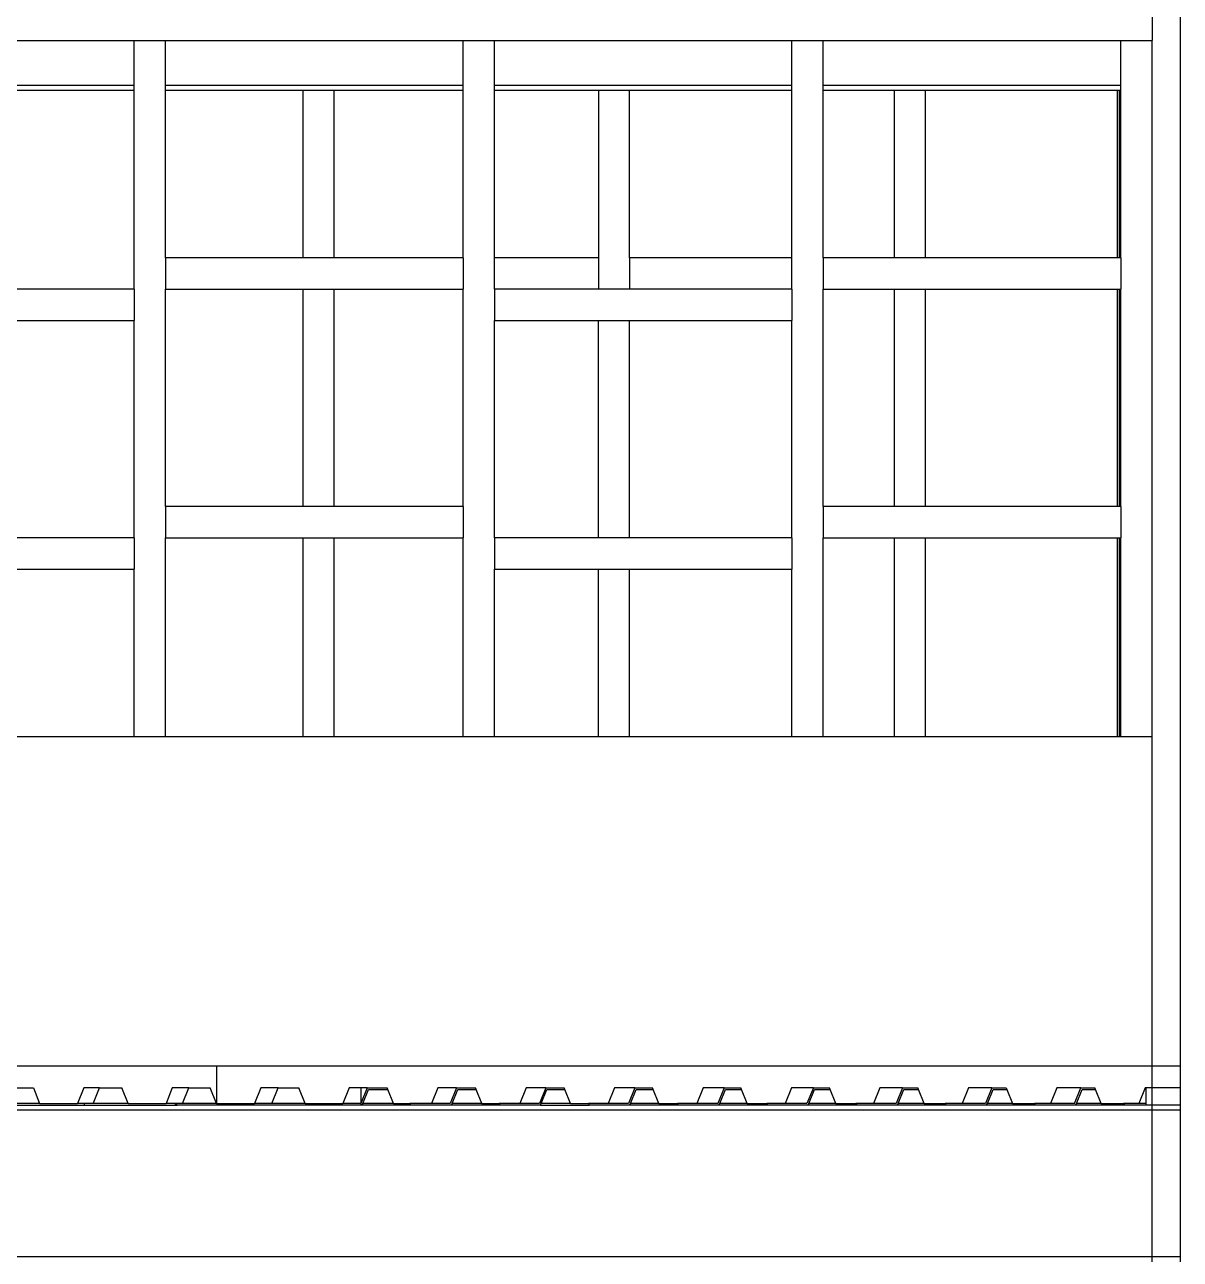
# Model space of a CAD drawing. Extents: x -60 to 60, y -13 to 16.
# Drawn here: x 13.756 to 17.446, y 5.349 to 9.291 of the extents above; entities that cross this region are included whole.
import ezdxf

# ---------------------------------------------------------------- set-up
doc = ezdxf.new("R2010")
doc.units = 0
doc.layers.get('0').update_dxf_attribs({"linetype": 'CONTINUOUS'})

msp = doc.modelspace()

# ---------------------------------------------------------------- linework, layer by layer
for p, q in [((17.4464, 11.905), (17.4464, 5.9664)), ((17.3564, 9.3407), (17.3564, 9.2407)), ((13.1564, 9.2407), (14.1064, 9.2407)), ((14.1064, 9.2407), (14.2064, 9.2407)), ((14.1064, 9.0967), (14.1064, 9.2407)), ((14.2064, 9.2407), (15.1564, 9.2407)), ((14.2064, 9.0967), (14.2064, 9.2407)), ((15.1564, 9.2407), (15.2564, 9.2407)), ((15.1564, 9.0967), (15.1564, 9.2407)), ((15.2564, 9.2407), (16.2064, 9.2407)), ((15.2564, 9.0967), (15.2564, 9.2407)), ((16.2064, 9.2407), (16.3064, 9.2407)), ((16.2064, 9.0967), (16.2064, 9.2407)), ((16.3064, 9.2407), (17.2564, 9.2407)), ((16.3064, 9.0967), (16.3064, 9.2407)), ((17.2564, 9.2407), (17.3564, 9.2407)), ((17.2564, 9.0967), (17.2564, 9.2407)), ((17.3564, 7.0164), (17.3564, 9.2407)), ((14.1064, 9.0967), (13.1564, 9.0967)), ((14.1064, 9.0807), (13.503, 9.0807)), ((14.1064, 9.0807), (14.1064, 9.0967)), ((14.1064, 8.4464), (14.1064, 9.0807)), ((15.1564, 9.0967), (14.2064, 9.0967)), ((14.2064, 9.0807), (14.2064, 9.0967)), ((14.2064, 8.5464), (14.2064, 9.0807)), ((14.6452, 9.0807), (14.2064, 9.0807)), ((14.6452, 8.5464), (14.6452, 9.0807)), ((14.7445, 9.0807), (14.6452, 9.0807)), ((14.7445, 8.5464), (14.7445, 9.0807)), ((15.1564, 9.0807), (14.7445, 9.0807)), ((15.1564, 9.0807), (15.1564, 9.0967)), ((15.1564, 8.5464), (15.1564, 9.0807)), ((16.2064, 9.0967), (15.2564, 9.0967)), ((15.2564, 9.0807), (15.2564, 9.0967)), ((15.2564, 8.5464), (15.2564, 9.0807)), ((15.5888, 9.0807), (15.2564, 9.0807)), ((15.5888, 9.0807), (15.5888, 8.5464)), ((15.6881, 9.0807), (15.5888, 9.0807)), ((15.6881, 8.5464), (15.6881, 9.0807)), ((16.2064, 9.0807), (15.6881, 9.0807)), ((16.2064, 9.0807), (16.2064, 9.0967)), ((16.2064, 8.5464), (16.2064, 9.0807)), ((17.2564, 9.0967), (16.3064, 9.0967)), ((16.3064, 9.0807), (16.3064, 9.0967)), ((16.3064, 8.5464), (16.3064, 9.0807)), ((16.5324, 9.0807), (16.3064, 9.0807)), ((16.5324, 9.0807), (16.5324, 8.5464)), ((16.6317, 9.0807), (16.5324, 9.0807)), ((16.6317, 9.0807), (16.6317, 8.5464)), ((17.2463, 9.0807), (16.6317, 9.0807)), ((17.2463, 8.5464), (17.2463, 9.0807)), ((17.2525, 9.0807), (17.2463, 9.0807)), ((17.2525, 8.5464), (17.2525, 9.0807)), ((17.2564, 9.0807), (17.2525, 9.0807)), ((17.2564, 9.0807), (17.2564, 9.0967)), ((17.2564, 8.5464), (17.2564, 9.0807)), ((14.2064, 8.5464), (14.2064, 8.4464)), ((14.6452, 8.5464), (14.2064, 8.5464)), ((14.7445, 8.5464), (14.6452, 8.5464)), ((15.1564, 8.5464), (14.7445, 8.5464)), ((15.1564, 8.5464), (15.1564, 8.4464)), ((15.5888, 8.5464), (15.2564, 8.5464)), ((15.2564, 8.4464), (15.2564, 8.5464)), ((15.5888, 8.5464), (15.5888, 8.4464)), ((16.2064, 8.5464), (15.6881, 8.5464)), ((15.6881, 8.5464), (15.6881, 8.4464)), ((16.2064, 8.4464), (16.2064, 8.5464)), ((16.5324, 8.5464), (16.3064, 8.5464)), ((16.3064, 8.5464), (16.3064, 8.4464)), ((16.6317, 8.5464), (16.5324, 8.5464)), ((17.2463, 8.5464), (16.6317, 8.5464)), ((17.2525, 8.5464), (17.2463, 8.5464)), ((17.2564, 8.5464), (17.2525, 8.5464)), ((17.2564, 8.5464), (17.2564, 8.4464)), ((14.1064, 8.4464), (13.503, 8.4464)), ((14.1064, 8.4464), (14.1064, 8.3464)), ((14.2064, 7.7521), (14.2064, 8.4464)), ((14.2064, 8.4464), (14.6452, 8.4464)), ((14.6452, 7.7521), (14.6452, 8.4464)), ((14.6452, 8.4464), (14.7445, 8.4464)), ((14.7445, 7.7521), (14.7445, 8.4464)), ((14.7445, 8.4464), (15.1564, 8.4464)), ((15.1564, 7.7521), (15.1564, 8.4464)), ((15.5888, 8.4464), (15.2564, 8.4464)), ((15.2564, 8.4464), (15.2564, 8.3464)), ((15.6881, 8.4464), (15.5888, 8.4464)), ((16.2064, 8.4464), (15.6881, 8.4464)), ((16.2064, 8.4464), (16.2064, 8.3464)), ((16.3064, 7.7521), (16.3064, 8.4464)), ((16.3064, 8.4464), (16.5324, 8.4464)), ((16.5324, 8.4464), (16.5324, 7.7521)), ((16.5324, 8.4464), (16.6317, 8.4464)), ((16.6317, 8.4464), (16.6317, 7.7521)), ((16.6317, 8.4464), (17.2463, 8.4464)), ((17.2463, 7.7521), (17.2463, 8.4464)), ((17.2463, 8.4464), (17.2525, 8.4464)), ((17.2525, 7.7521), (17.2525, 8.4464)), ((17.2525, 8.4464), (17.2564, 8.4464)), ((17.2564, 7.7521), (17.2564, 8.4464)), ((13.503, 8.3464), (14.1064, 8.3464)), ((14.1064, 7.6521), (14.1064, 8.3464)), ((15.2564, 7.6521), (15.2564, 8.3464)), ((15.2564, 8.3464), (15.5888, 8.3464)), ((15.5888, 7.6521), (15.5888, 8.3464)), ((15.5888, 8.3464), (15.6881, 8.3464)), ((15.6881, 7.6521), (15.6881, 8.3464)), ((15.6881, 8.3464), (16.2064, 8.3464)), ((16.2064, 7.6521), (16.2064, 8.3464)), ((14.2064, 7.7521), (14.2064, 7.6521)), ((14.6452, 7.7521), (14.2064, 7.7521)), ((14.7445, 7.7521), (14.6452, 7.7521)), ((15.1564, 7.7521), (14.7445, 7.7521)), ((15.1564, 7.7521), (15.1564, 7.6521)), ((16.3064, 7.7521), (16.3064, 7.6521)), ((16.5324, 7.7521), (16.3064, 7.7521)), ((16.6317, 7.7521), (16.5324, 7.7521)), ((17.2463, 7.7521), (16.6317, 7.7521)), ((17.2525, 7.7521), (17.2463, 7.7521)), ((17.2564, 7.7521), (17.2525, 7.7521)), ((17.2564, 7.7521), (17.2564, 7.6521)), ((14.1064, 7.6521), (13.503, 7.6521)), ((14.1064, 7.6521), (14.1064, 7.5521)), ((14.2064, 7.0164), (14.2064, 7.6521)), ((14.2064, 7.6521), (14.6452, 7.6521)), ((14.6452, 7.0164), (14.6452, 7.6521)), ((14.6452, 7.6521), (14.7445, 7.6521)), ((14.7445, 7.0164), (14.7445, 7.6521)), ((14.7445, 7.6521), (15.1564, 7.6521)), ((15.1564, 7.0164), (15.1564, 7.6521)), ((15.2564, 7.6521), (15.2564, 7.5521)), ((15.5888, 7.6521), (15.2564, 7.6521)), ((15.6881, 7.6521), (15.5888, 7.6521)), ((16.2064, 7.6521), (15.6881, 7.6521)), ((16.2064, 7.6521), (16.2064, 7.5521)), ((16.3064, 7.0164), (16.3064, 7.6521)), ((16.3064, 7.6521), (16.5324, 7.6521)), ((16.5324, 7.6521), (16.5324, 7.0164)), ((16.5324, 7.6521), (16.6317, 7.6521)), ((16.6317, 7.6521), (16.6317, 7.0164)), ((16.6317, 7.6521), (17.2463, 7.6521)), ((17.2463, 7.0164), (17.2463, 7.6521)), ((17.2463, 7.6521), (17.2525, 7.6521)), ((17.2525, 7.0164), (17.2525, 7.6521)), ((17.2525, 7.6521), (17.2564, 7.6521)), ((17.2564, 7.0164), (17.2564, 7.6521)), ((13.503, 7.5521), (14.1064, 7.5521)), ((14.1064, 7.0164), (14.1064, 7.5521)), ((15.2564, 7.0164), (15.2564, 7.5521)), ((15.2564, 7.5521), (15.5888, 7.5521)), ((15.5888, 7.0164), (15.5888, 7.5521)), ((15.5888, 7.5521), (15.6881, 7.5521)), ((15.6881, 7.0164), (15.6881, 7.5521)), ((15.6881, 7.5521), (16.2064, 7.5521)), ((16.2064, 7.0164), (16.2064, 7.5521)), ((14.1064, 7.0164), (13.503, 7.0164)), ((14.2064, 7.0164), (14.1064, 7.0164)), ((14.6452, 7.0164), (14.2064, 7.0164)), ((14.7445, 7.0164), (14.6452, 7.0164)), ((15.1564, 7.0164), (14.7445, 7.0164)), ((15.2564, 7.0164), (15.1564, 7.0164)), ((15.5888, 7.0164), (15.2564, 7.0164)), ((15.6881, 7.0164), (15.5888, 7.0164)), ((16.2064, 7.0164), (15.6881, 7.0164)), ((16.3064, 7.0164), (16.2064, 7.0164)), ((16.5324, 7.0164), (16.3064, 7.0164)), ((16.6317, 7.0164), (16.5324, 7.0164)), ((17.2463, 7.0164), (16.6317, 7.0164)), ((17.2525, 7.0164), (17.2463, 7.0164)), ((17.2564, 7.0164), (17.2525, 7.0164)), ((17.3564, 7.0164), (17.2564, 7.0164)), ((17.3564, 5.9664), (17.3564, 7.0164)), ((11.2625, 5.9664), (14.3691, 5.9664)), ((14.3691, 5.9664), (14.3691, 5.8464)), ((14.3691, 5.9664), (17.3564, 5.9664)), ((17.3564, 5.9664), (17.4464, 5.9664)), ((17.3564, 5.8964), (17.3564, 5.9664)), ((17.4464, 5.9664), (17.4464, 5.8964)), ((13.7109, 5.8964), (13.7841, 5.8964)), ((13.7841, 5.8964), (13.8042, 5.8464)), ((13.9454, 5.8964), (13.9253, 5.8464)), ((13.9957, 5.8964), (13.9454, 5.8964)), ((13.976, 5.8478), (13.9957, 5.8964)), ((13.9957, 5.8964), (14.0665, 5.8964)), ((14.0866, 5.8464), (14.0665, 5.8964)), ((14.2278, 5.8964), (14.2077, 5.8464)), ((14.2806, 5.8964), (14.2278, 5.8964)), ((14.2603, 5.8464), (14.2806, 5.8964)), ((14.2806, 5.8964), (14.3489, 5.8964)), ((14.3691, 5.8464), (14.3489, 5.8964)), ((14.5103, 5.8964), (14.4901, 5.8464)), ((14.5655, 5.8964), (14.5103, 5.8964)), ((14.5451, 5.8464), (14.5655, 5.8964)), ((14.5655, 5.8964), (14.6313, 5.8964)), ((14.6515, 5.8464), (14.6313, 5.8964)), ((14.7927, 5.8964), (14.7725, 5.8464)), ((14.83, 5.8964), (14.7927, 5.8964)), ((14.83, 5.8964), (14.83, 5.8464)), ((14.8503, 5.8964), (14.83, 5.8464)), ((14.8503, 5.8964), (14.83, 5.8964)), ((14.83, 5.8964), (14.83, 5.8464)), ((14.8362, 5.8464), (14.8543, 5.8907)), ((14.8503, 5.8964), (14.9137, 5.8964)), ((14.8543, 5.8907), (14.916, 5.8907)), ((14.916, 5.8907), (14.9137, 5.8964)), ((14.9339, 5.8464), (14.916, 5.8907)), ((15.0751, 5.8964), (15.0549, 5.8464)), ((15.1352, 5.8964), (15.0751, 5.8964)), ((15.1352, 5.8964), (15.1148, 5.8464)), ((15.1211, 5.8464), (15.1391, 5.8907)), ((15.1352, 5.8964), (15.1961, 5.8964)), ((15.1391, 5.8907), (15.1984, 5.8907)), ((15.1984, 5.8907), (15.1961, 5.8964)), ((15.2163, 5.8464), (15.1984, 5.8907)), ((15.3575, 5.8964), (15.3373, 5.8464)), ((15.42, 5.8964), (15.3575, 5.8964)), ((15.42, 5.8964), (15.3997, 5.8464)), ((15.406, 5.8464), (15.424, 5.8907)), ((15.42, 5.8964), (15.4785, 5.8964)), ((15.424, 5.8907), (15.4808, 5.8907)), ((15.4808, 5.8907), (15.4785, 5.8964)), ((15.4987, 5.8464), (15.4808, 5.8907)), ((15.6399, 5.8964), (15.6197, 5.8464)), ((15.7049, 5.8964), (15.6399, 5.8964)), ((15.7049, 5.8964), (15.6845, 5.8464)), ((15.6908, 5.8464), (15.7088, 5.8907)), ((15.7049, 5.8964), (15.761, 5.8964)), ((15.7088, 5.8907), (15.7633, 5.8907)), ((15.7633, 5.8907), (15.761, 5.8964)), ((15.7811, 5.8464), (15.7633, 5.8907)), ((15.9223, 5.8964), (15.9022, 5.8464)), ((15.9897, 5.8964), (15.9223, 5.8964)), ((15.9897, 5.8964), (15.9694, 5.8464)), ((15.9757, 5.8464), (15.9937, 5.8907)), ((15.9897, 5.8964), (16.0434, 5.8964)), ((15.9937, 5.8907), (16.0457, 5.8907)), ((16.0457, 5.8907), (16.0434, 5.8964)), ((16.0635, 5.8464), (16.0457, 5.8907)), ((16.2047, 5.8964), (16.1846, 5.8464)), ((16.2746, 5.8964), (16.2047, 5.8964)), ((16.2746, 5.8964), (16.2543, 5.8464)), ((16.2605, 5.8464), (16.2785, 5.8907)), ((16.2746, 5.8964), (16.3258, 5.8964)), ((16.2785, 5.8907), (16.3281, 5.8907)), ((16.3281, 5.8907), (16.3258, 5.8964)), ((16.346, 5.8464), (16.3281, 5.8907)), ((16.4872, 5.8964), (16.467, 5.8464)), ((16.5595, 5.8964), (16.4872, 5.8964)), ((16.5595, 5.8964), (16.5391, 5.8464)), ((16.5454, 5.8464), (16.5634, 5.8907)), ((16.5595, 5.8964), (16.6082, 5.8964)), ((16.5634, 5.8907), (16.6105, 5.8907)), ((16.6105, 5.8907), (16.6082, 5.8964)), ((16.6284, 5.8464), (16.6105, 5.8907)), ((16.7696, 5.8964), (16.7494, 5.8464)), ((16.8443, 5.8964), (16.7696, 5.8964)), ((16.8443, 5.8964), (16.824, 5.8464)), ((16.8302, 5.8464), (16.8483, 5.8907)), ((16.8443, 5.8964), (16.8906, 5.8964)), ((16.8483, 5.8907), (16.8929, 5.8907)), ((16.8906, 5.8964), (16.8929, 5.8907)), ((16.8929, 5.8907), (16.9108, 5.8464)), ((17.052, 5.8964), (17.0318, 5.8464)), ((17.1292, 5.8964), (17.052, 5.8964)), ((17.1088, 5.8464), (17.1292, 5.8964)), ((17.1151, 5.8464), (17.1331, 5.8907)), ((17.1292, 5.8964), (17.173, 5.8964)), ((17.1331, 5.8907), (17.1753, 5.8907)), ((17.1753, 5.8907), (17.173, 5.8964)), ((17.1932, 5.8464), (17.1753, 5.8907)), ((17.3344, 5.8964), (17.3142, 5.8464)), ((17.3363, 5.8964), (17.3344, 5.8964)), ((17.3363, 5.8964), (17.3363, 5.8464)), ((17.3564, 5.8964), (17.3363, 5.8964)), ((17.4464, 5.8964), (17.3564, 5.8964)), ((17.3564, 5.8407), (17.3564, 5.8964)), ((17.4464, 5.8964), (17.4464, 5.8407)), ((12.7764, 5.8407), (14.2438, 5.8407)), ((13.8042, 5.8464), (13.6941, 5.8464)), ((13.8042, 5.8464), (13.9253, 5.8464)), ((13.9754, 5.8464), (13.9253, 5.8464)), ((13.9464, 5.8464), (13.9464, 5.8407)), ((13.9754, 5.8464), (13.976, 5.8478)), ((13.9765, 5.8464), (13.976, 5.8478)), ((14.0866, 5.8464), (13.9765, 5.8464)), ((14.0866, 5.8464), (14.2077, 5.8464)), ((14.236, 5.8464), (14.2077, 5.8464)), ((14.236, 5.8464), (14.2438, 5.8407)), ((14.2603, 5.8464), (14.236, 5.8464)), ((14.83, 5.8407), (14.2438, 5.8407)), ((14.3691, 5.8464), (14.2603, 5.8464)), ((14.3691, 5.8464), (14.4901, 5.8464)), ((14.5451, 5.8464), (14.4901, 5.8464)), ((14.6515, 5.8464), (14.5451, 5.8464)), ((14.6515, 5.8464), (14.7725, 5.8464)), ((14.83, 5.8464), (14.7725, 5.8464)), ((14.83, 5.8464), (14.83, 5.8407)), ((14.8339, 5.8407), (14.83, 5.8407)), ((14.8339, 5.8407), (14.8362, 5.8464)), ((14.9888, 5.8407), (14.8339, 5.8407)), ((14.8349, 5.8407), (14.8348, 5.8429)), ((14.8349, 5.8407), (14.8348, 5.8429)), ((14.9339, 5.8464), (14.8362, 5.8464)), ((14.9339, 5.8464), (14.9865, 5.8464)), ((14.9865, 5.8464), (14.9888, 5.8407)), ((15.0549, 5.8464), (14.9865, 5.8464)), ((15.1188, 5.8407), (14.9888, 5.8407)), ((15.1148, 5.8464), (15.0549, 5.8464)), ((15.1188, 5.8407), (15.1211, 5.8464)), ((15.2737, 5.8407), (15.1188, 5.8407)), ((15.2163, 5.8464), (15.1211, 5.8464)), ((15.2163, 5.8464), (15.2713, 5.8464)), ((15.2713, 5.8464), (15.2737, 5.8407)), ((15.3373, 5.8464), (15.2713, 5.8464)), ((15.4036, 5.8407), (15.2737, 5.8407)), ((15.3997, 5.8464), (15.3373, 5.8464)), ((15.4036, 5.8407), (15.406, 5.8464)), ((15.4036, 5.8407), (15.5585, 5.8407)), ((15.4987, 5.8464), (15.406, 5.8464)), ((15.4987, 5.8464), (15.5562, 5.8464)), ((15.5562, 5.8464), (15.5585, 5.8407)), ((15.6197, 5.8464), (15.5562, 5.8464)), ((15.6885, 5.8407), (15.5585, 5.8407)), ((15.6845, 5.8464), (15.6197, 5.8464)), ((15.6885, 5.8407), (15.6908, 5.8464)), ((15.8434, 5.8407), (15.6885, 5.8407)), ((15.7811, 5.8464), (15.6908, 5.8464)), ((15.7811, 5.8464), (15.841, 5.8464)), ((15.841, 5.8464), (15.8434, 5.8407)), ((15.9022, 5.8464), (15.841, 5.8464)), ((15.9733, 5.8407), (15.8434, 5.8407)), ((15.9694, 5.8464), (15.9022, 5.8464)), ((15.9733, 5.8407), (15.9757, 5.8464)), ((16.1282, 5.8407), (15.9733, 5.8407)), ((16.0635, 5.8464), (15.9757, 5.8464)), ((16.0635, 5.8464), (16.1259, 5.8464)), ((16.1259, 5.8464), (16.1282, 5.8407)), ((16.1846, 5.8464), (16.1259, 5.8464)), ((16.2582, 5.8407), (16.1282, 5.8407)), ((16.2543, 5.8464), (16.1846, 5.8464)), ((16.2582, 5.8407), (16.2605, 5.8464)), ((16.4131, 5.8407), (16.2582, 5.8407)), ((16.346, 5.8464), (16.2605, 5.8464)), ((16.346, 5.8464), (16.4108, 5.8464)), ((16.4108, 5.8464), (16.4131, 5.8407)), ((16.467, 5.8464), (16.4108, 5.8464)), ((16.5431, 5.8407), (16.4131, 5.8407)), ((16.5391, 5.8464), (16.467, 5.8464)), ((16.5431, 5.8407), (16.5454, 5.8464)), ((16.6979, 5.8407), (16.5431, 5.8407)), ((16.6284, 5.8464), (16.5454, 5.8464)), ((16.6284, 5.8464), (16.6956, 5.8464)), ((16.6956, 5.8464), (16.6979, 5.8407)), ((16.7494, 5.8464), (16.6956, 5.8464)), ((16.8279, 5.8407), (16.6979, 5.8407)), ((16.824, 5.8464), (16.7494, 5.8464)), ((16.8279, 5.8407), (16.8302, 5.8464)), ((16.9828, 5.8407), (16.8279, 5.8407)), ((16.9108, 5.8464), (16.8302, 5.8464)), ((16.9108, 5.8464), (16.9805, 5.8464)), ((16.9805, 5.8464), (16.9828, 5.8407)), ((17.0318, 5.8464), (16.9805, 5.8464)), ((17.1128, 5.8407), (16.9828, 5.8407)), ((17.1088, 5.8464), (17.0318, 5.8464)), ((17.1128, 5.8407), (17.1151, 5.8464)), ((17.2463, 5.8407), (17.1128, 5.8407)), ((17.1932, 5.8464), (17.1151, 5.8464)), ((17.1932, 5.8464), (17.2463, 5.8464)), ((17.2463, 5.8407), (17.2463, 5.8464)), ((17.2463, 5.8464), (17.2653, 5.8464)), ((17.2677, 5.8407), (17.2463, 5.8407)), ((17.2653, 5.8464), (17.2677, 5.8407)), ((17.3142, 5.8464), (17.2653, 5.8464)), ((17.3363, 5.8407), (17.2677, 5.8407)), ((17.3363, 5.8464), (17.3142, 5.8464)), ((17.3363, 5.8464), (17.3363, 5.8407)), ((17.3564, 5.8407), (17.3363, 5.8407)), ((17.3564, 5.8247), (17.3564, 5.8407)), ((17.4464, 5.8407), (17.3564, 5.8407)), ((17.4464, 5.8407), (17.4464, 5.8247)), ((17.3564, 5.8247), (2.6564, 5.8247)), ((17.4464, 5.8247), (17.3564, 5.8247)), ((17.3564, 5.3567), (17.3564, 5.8247)), ((17.4464, 5.8247), (17.4464, 5.3567)), ((17.3564, 5.3567), (2.6564, 5.3567)), ((17.4464, 5.3567), (17.3564, 5.3567)), ((17.3564, 5.3407), (17.3564, 5.3567)), ((17.4464, 5.3567), (17.4464, 5.3407))]:
    msp.add_line(p, q)

doc.saveas('drawing.dxf')
